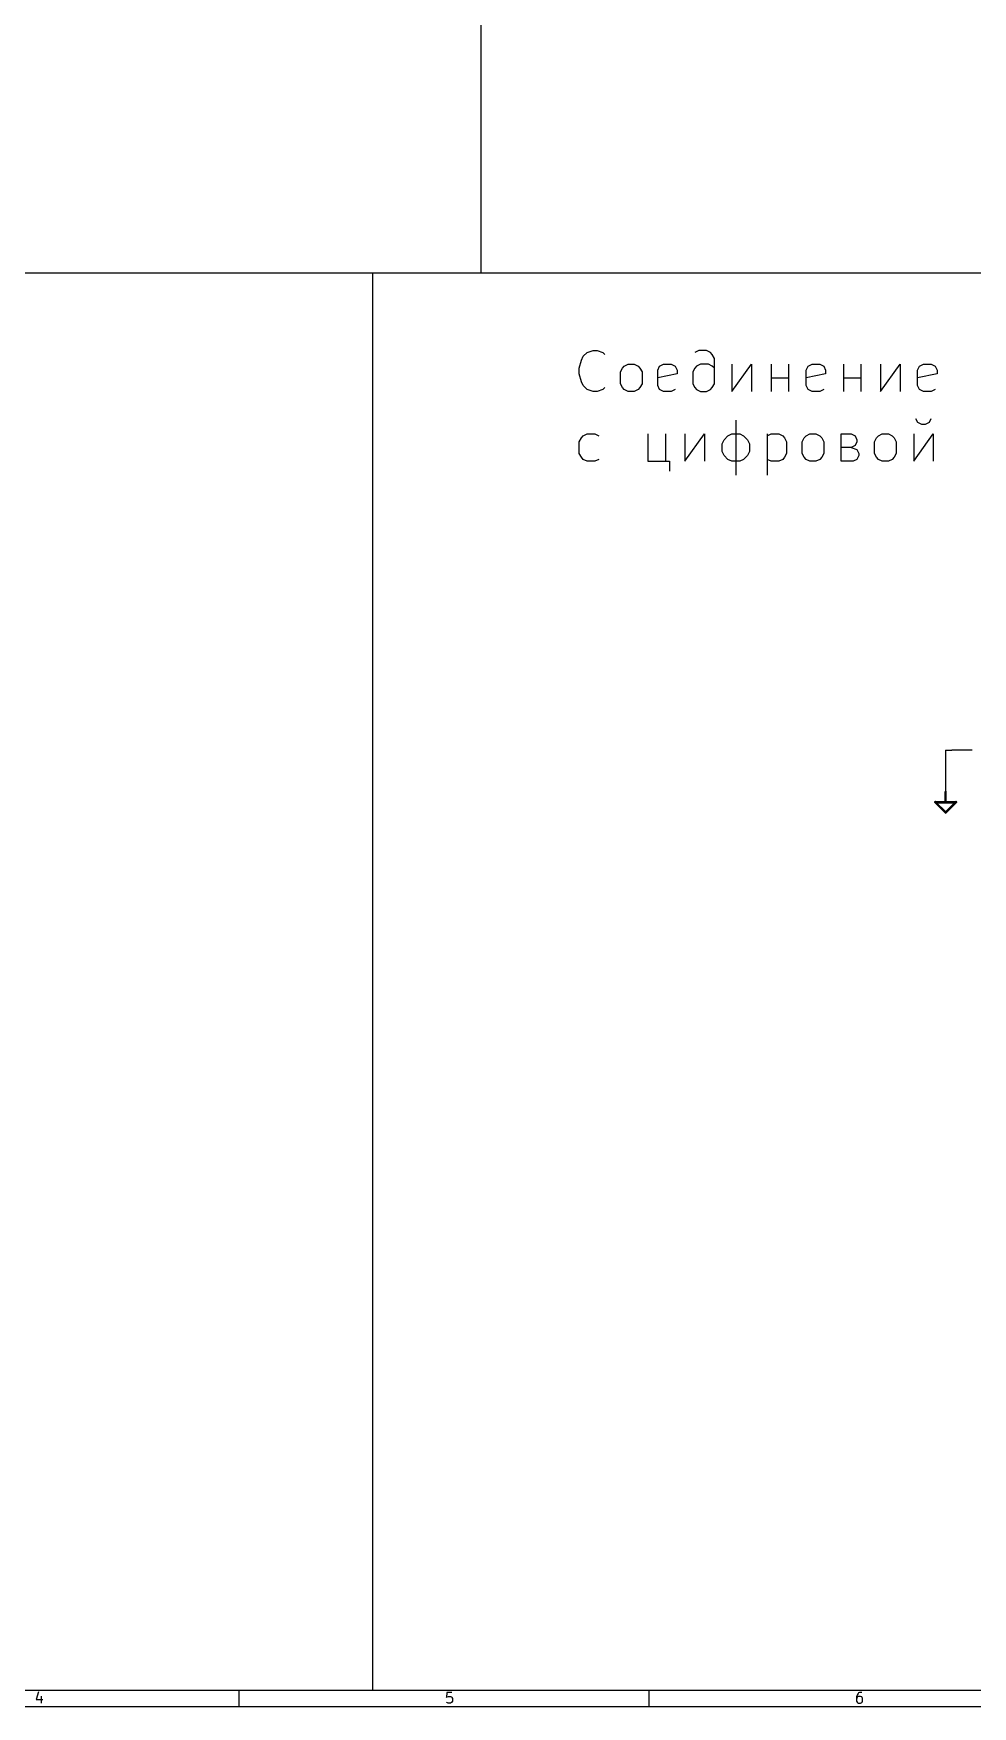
# Model space of a CAD drawing. Extents: x 10 to 584, y -410 to -10.
# Drawn here: x 185 to 299.4, y -410 to -206 of the extents above; entities that cross this region are included whole.
import ezdxf

# ---------------------------------------------------------------- set-up
doc = ezdxf.new("R2010")
doc.units = 0
doc.header["$MEASUREMENT"] = 0
doc.layers.add('BLACK', color=7, linetype='CONTINUOUS')

msp = doc.modelspace()

# ---------------------------------------------------------------- linework, layer by layer
at = {"layer": 'Black'}
for p, q in [((239.522, -98.552), (239.522, -235.204)), ((11.938, -235.204), (582.676, -235.204)), ((226.314, -235.204), (226.314, -407.924)), ((252.476, -244.907), (253.187, -244.653)), ((253.187, -244.653), (253.67, -244.653)), ((253.67, -244.653), (254.381, -244.907)), ((266.065, -244.653), (265.582, -244.907)), ((267.005, -244.653), (266.065, -244.653)), ((267.487, -244.907), (267.005, -244.653)), ((251.511, -246.812), (251.765, -245.847)), ((251.765, -245.847), (251.993, -245.364)), ((251.993, -245.364), (252.476, -244.907)), ((254.381, -244.907), (254.61, -245.135)), ((256.769, -246.812), (256.997, -246.558)), ((256.997, -246.558), (257.48, -246.329)), ((257.48, -246.329), (258.191, -246.329)), ((258.191, -246.329), (258.674, -246.558)), ((258.674, -246.558), (258.902, -246.812)), ((261.061, -247.04), (261.29, -246.558)), ((261.29, -246.558), (261.772, -246.329)), ((261.772, -246.329), (262.712, -246.329)), ((262.712, -246.329), (263.195, -246.558)), ((263.195, -246.558), (263.423, -247.04)), ((265.811, -246.558), (265.582, -246.812)), ((266.294, -246.329), (265.811, -246.558)), ((267.259, -246.329), (266.294, -246.329)), ((267.716, -246.558), (267.259, -246.329)), ((267.716, -245.135), (267.487, -244.907)), ((267.97, -245.618), (267.716, -245.135)), ((267.97, -246.812), (267.716, -246.558)), ((267.97, -248.717), (267.97, -245.618)), ((270.104, -246.329), (270.104, -249.657)), ((270.104, -249.657), (272.491, -246.329)), ((272.491, -246.329), (272.491, -249.657)), ((274.879, -246.329), (274.879, -249.657)), ((277.012, -246.329), (277.012, -249.657)), ((279.171, -247.04), (279.4, -246.558)), ((279.4, -246.558), (279.883, -246.329)), ((279.883, -246.329), (280.822, -246.329)), ((280.822, -246.329), (281.305, -246.558)), ((281.305, -246.558), (281.534, -247.04)), ((283.693, -246.329), (283.693, -249.657)), ((285.826, -246.329), (285.826, -249.657)), ((288.214, -246.329), (288.214, -249.657)), ((288.214, -249.657), (290.601, -246.329)), ((290.601, -246.329), (290.601, -249.657)), ((292.735, -247.04), (292.989, -246.558)), ((292.989, -246.558), (293.446, -246.329)), ((293.446, -246.329), (294.411, -246.329)), ((294.411, -246.329), (294.894, -246.558)), ((294.894, -246.558), (295.123, -247.04)), ((251.511, -247.523), (251.511, -246.812)), ((251.765, -248.463), (251.511, -247.523)), ((251.993, -248.945), (251.765, -248.463)), ((256.515, -247.269), (256.769, -246.812)), ((256.515, -248.717), (256.515, -247.269)), ((256.769, -249.174), (256.515, -248.717)), ((258.902, -246.812), (259.156, -247.269)), ((259.156, -248.717), (258.902, -249.174)), ((259.156, -247.269), (259.156, -248.717)), ((261.061, -248.945), (261.061, -247.04)), ((263.423, -247.523), (261.061, -247.98)), ((263.423, -247.04), (263.423, -247.523)), ((265.582, -246.812), (265.328, -247.269)), ((265.328, -247.269), (265.328, -248.717)), ((265.328, -248.717), (265.582, -249.174)), ((267.716, -249.174), (267.97, -248.717)), ((274.879, -247.98), (277.012, -247.98)), ((279.171, -248.945), (279.171, -247.04)), ((281.534, -247.523), (279.171, -247.98)), ((281.534, -247.04), (281.534, -247.523)), ((283.693, -247.98), (285.826, -247.98)), ((292.735, -248.945), (292.735, -247.04)), ((295.123, -247.523), (292.735, -247.98)), ((295.123, -247.04), (295.123, -247.523)), ((252.476, -249.428), (251.993, -248.945)), ((253.187, -249.657), (252.476, -249.428)), ((253.67, -249.657), (253.187, -249.657)), ((254.381, -249.428), (253.67, -249.657)), ((254.61, -249.174), (254.381, -249.428)), ((256.997, -249.428), (256.769, -249.174)), ((257.48, -249.657), (256.997, -249.428)), ((258.191, -249.657), (257.48, -249.657)), ((258.674, -249.428), (258.191, -249.657)), ((258.902, -249.174), (258.674, -249.428)), ((261.29, -249.428), (261.061, -248.945)), ((261.772, -249.657), (261.29, -249.428)), ((262.712, -249.657), (261.772, -249.657)), ((263.195, -249.428), (262.712, -249.657)), ((265.582, -249.174), (265.811, -249.428)), ((265.811, -249.428), (266.294, -249.657)), ((266.294, -249.657), (267.005, -249.657)), ((267.005, -249.657), (267.487, -249.428)), ((267.487, -249.428), (267.716, -249.174)), ((279.4, -249.428), (279.171, -248.945)), ((279.883, -249.657), (279.4, -249.428)), ((280.822, -249.657), (279.883, -249.657)), ((281.305, -249.428), (280.822, -249.657)), ((292.989, -249.428), (292.735, -248.945)), ((293.446, -249.657), (292.989, -249.428)), ((294.411, -249.657), (293.446, -249.657)), ((294.894, -249.428), (294.411, -249.657)), ((251.993, -255.067), (252.476, -254.838)), ((252.476, -254.838), (253.416, -254.838)), ((253.416, -254.838), (253.898, -255.067)), ((259.867, -254.838), (259.867, -258.166)), ((262.001, -254.838), (262.001, -258.166)), ((264.389, -254.838), (264.389, -258.166)), ((264.389, -258.166), (266.776, -254.838)), ((266.776, -254.838), (266.776, -258.166)), ((269.621, -255.067), (270.104, -254.838)), ((270.104, -254.838), (271.069, -254.838)), ((270.586, -253.162), (270.586, -259.842)), ((271.069, -254.838), (271.526, -255.067)), ((274.396, -254.838), (274.396, -259.842)), ((274.396, -255.067), (274.879, -254.838)), ((274.879, -254.838), (275.819, -254.838)), ((275.819, -254.838), (276.301, -255.067)), ((279.171, -255.067), (279.629, -254.838)), ((279.629, -254.838), (280.34, -254.838)), ((280.34, -254.838), (280.822, -255.067)), ((283.439, -258.166), (283.439, -254.838)), ((283.439, -254.838), (284.632, -254.838)), ((284.632, -254.838), (285.115, -255.067)), ((287.985, -255.067), (288.442, -254.838)), ((288.442, -254.838), (289.179, -254.838)), ((289.179, -254.838), (289.636, -255.067)), ((292.278, -254.838), (292.278, -258.166)), ((292.278, -258.166), (294.64, -254.838)), ((292.506, -252.933), (292.735, -253.416)), ((292.735, -253.416), (293.218, -253.644)), ((293.218, -253.644), (293.7, -253.644)), ((293.7, -253.644), (294.183, -253.416)), ((294.183, -253.416), (294.411, -252.933)), ((294.64, -254.838), (294.64, -258.166)), ((251.511, -255.778), (251.765, -255.321)), ((251.511, -257.226), (251.511, -255.778)), ((251.765, -255.321), (251.993, -255.067)), ((268.91, -256.032), (269.164, -255.549)), ((268.91, -256.972), (268.91, -256.032)), ((269.164, -257.454), (268.91, -256.972)), ((269.164, -255.549), (269.621, -255.067)), ((271.526, -255.067), (272.009, -255.549)), ((272.009, -255.549), (272.263, -256.032)), ((272.263, -256.972), (272.009, -257.454)), ((272.263, -256.032), (272.263, -256.972)), ((276.301, -255.067), (276.53, -255.321)), ((276.53, -255.321), (276.784, -255.778)), ((276.784, -255.778), (276.784, -257.226)), ((278.689, -255.778), (278.917, -255.321)), ((278.689, -257.226), (278.689, -255.778)), ((278.917, -255.321), (279.171, -255.067)), ((280.822, -255.067), (281.076, -255.321)), ((281.076, -255.321), (281.305, -255.778)), ((281.305, -255.778), (281.305, -257.226)), ((284.632, -256.489), (283.439, -256.489)), ((285.115, -256.261), (284.632, -256.489)), ((284.632, -256.489), (285.344, -256.743)), ((285.115, -255.067), (285.344, -255.549)), ((285.344, -255.778), (285.115, -256.261)), ((285.344, -255.549), (285.344, -255.778)), ((285.344, -256.743), (285.598, -257.226)), ((287.503, -255.778), (287.731, -255.321)), ((287.503, -257.226), (287.503, -255.778)), ((287.731, -255.321), (287.985, -255.067)), ((289.636, -255.067), (289.89, -255.321)), ((289.89, -255.321), (290.119, -255.778)), ((290.119, -255.778), (290.119, -257.226)), ((251.765, -257.683), (251.511, -257.226)), ((251.993, -257.937), (251.765, -257.683)), ((252.476, -258.166), (251.993, -257.937)), ((253.416, -258.166), (252.476, -258.166)), ((253.898, -257.937), (253.416, -258.166)), ((259.867, -258.166), (262.484, -258.166)), ((262.484, -258.166), (262.484, -259.359)), ((269.621, -257.937), (269.164, -257.454)), ((270.104, -258.166), (269.621, -257.937)), ((271.069, -258.166), (270.104, -258.166)), ((271.526, -257.937), (271.069, -258.166)), ((272.009, -257.454), (271.526, -257.937)), ((274.879, -258.166), (274.396, -257.937)), ((275.819, -258.166), (274.879, -258.166)), ((276.301, -257.937), (275.819, -258.166)), ((276.53, -257.683), (276.301, -257.937)), ((276.784, -257.226), (276.53, -257.683)), ((278.917, -257.683), (278.689, -257.226)), ((279.171, -257.937), (278.917, -257.683)), ((279.629, -258.166), (279.171, -257.937)), ((280.34, -258.166), (279.629, -258.166)), ((280.822, -257.937), (280.34, -258.166)), ((281.076, -257.683), (280.822, -257.937)), ((281.305, -257.226), (281.076, -257.683)), ((284.886, -258.166), (283.439, -258.166)), ((285.344, -257.937), (284.886, -258.166)), ((285.598, -257.454), (285.344, -257.937)), ((285.598, -257.226), (285.598, -257.454)), ((287.731, -257.683), (287.503, -257.226)), ((287.985, -257.937), (287.731, -257.683)), ((288.442, -258.166), (287.985, -257.937)), ((289.179, -258.166), (288.442, -258.166)), ((289.636, -257.937), (289.179, -258.166)), ((289.89, -257.683), (289.636, -257.937)), ((290.119, -257.226), (289.89, -257.683)), ((296.164, -293.37), (296.164, -298.45)), ((296.164, -293.37), (296.926, -293.37)), ((299.415, -293.37), (296.926, -293.37)), ((296.113, -301.041), (294.843, -299.771)), ((294.894, -299.644), (296.164, -299.644)), ((294.894, -299.796), (296.164, -299.796)), ((296.215, -300.939), (294.945, -299.669)), ((296.088, -299.72), (296.088, -298.45)), ((297.383, -299.669), (296.113, -300.939)), ((296.164, -299.644), (297.434, -299.644)), ((296.164, -299.796), (297.434, -299.796)), ((297.485, -299.771), (296.215, -301.041)), ((296.24, -299.72), (296.24, -298.45)), ((10.0076, -409.981), (583.997, -409.981)), ((11.9888, -408), (582.016, -408)), ((185.598, -408.203), (185.293, -409.143)), ((185.293, -409.143), (186.106, -409.143)), ((185.928, -408.711), (185.928, -409.575)), ((210.007, -408), (210.007, -409.981)), ((235.382, -408.28), (235.306, -408.889)), ((235.306, -408.889), (235.382, -408.813)), ((235.382, -409.499), (235.306, -409.448)), ((235.991, -408.28), (235.382, -408.28)), ((235.382, -408.813), (235.509, -408.762)), ((235.509, -409.575), (235.382, -409.499)), ((235.509, -408.762), (235.814, -408.762)), ((235.814, -409.575), (235.509, -409.575)), ((235.814, -408.762), (235.941, -408.813)), ((235.941, -409.499), (235.814, -409.575)), ((235.941, -408.813), (235.991, -408.889)), ((235.991, -409.448), (235.941, -409.499)), ((235.991, -408.889), (236.042, -409.016)), ((236.042, -409.321), (235.991, -409.448)), ((236.042, -409.016), (236.042, -409.321)), ((259.994, -408), (259.994, -409.981)), ((285.369, -408.584), (285.293, -408.813)), ((285.293, -408.813), (285.293, -409.321)), ((285.369, -408.889), (285.293, -409.016)), ((285.293, -409.321), (285.369, -409.448)), ((285.496, -408.381), (285.369, -408.584)), ((285.42, -408.813), (285.369, -408.889)), ((285.369, -409.448), (285.42, -409.499)), ((285.547, -408.762), (285.42, -408.813)), ((285.42, -409.499), (285.547, -409.575)), ((285.547, -408.33), (285.496, -408.381)), ((285.674, -408.28), (285.547, -408.33)), ((285.801, -408.762), (285.547, -408.762)), ((285.547, -409.575), (285.801, -409.575)), ((285.928, -408.28), (285.674, -408.28)), ((285.928, -408.813), (285.801, -408.762)), ((285.801, -409.575), (285.928, -409.499)), ((285.979, -408.889), (285.928, -408.813)), ((285.928, -409.499), (285.979, -409.448)), ((286.029, -409.016), (285.979, -408.889)), ((285.979, -409.448), (286.029, -409.321)), ((286.029, -409.321), (286.029, -409.016))]:
    msp.add_line(p, q, dxfattribs=at)
for centre, start, end in [((294.894, -299.72), 405, 585), ((294.894, -299.72), 90, 270), ((296.164, -298.45), 360, 540), ((296.164, -299.72), 90, 270), ((296.164, -299.72), 180, 360), ((296.164, -299.72), 270, 450), ((297.434, -299.72), 315, 495), ((297.434, -299.72), 270, 450), ((296.164, -300.99), 495, 675), ((296.164, -300.99), 225, 405)]:
    msp.add_arc(centre, 0.0762, start, end, dxfattribs=at)

doc.saveas('drawing.dxf')
